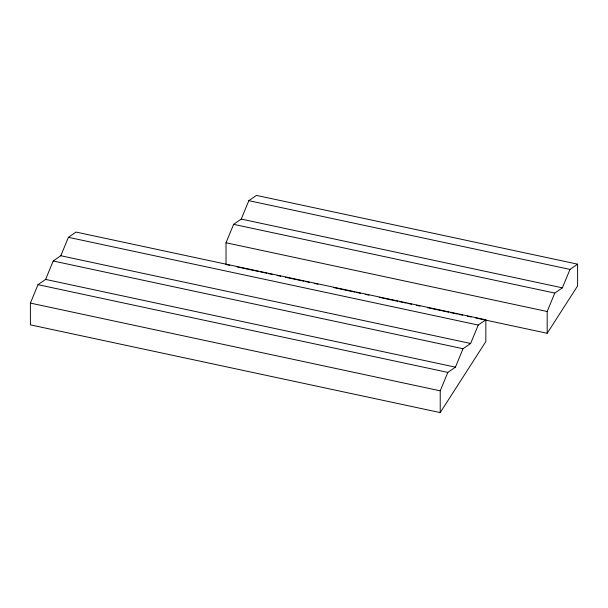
<?xml version="1.0" encoding="UTF-8"?>
<svg xmlns="http://www.w3.org/2000/svg" width="608" height="608" viewBox="0 0 608 608"><rect width="100%" height="100%" fill="white"/><g stroke="black" fill="none" stroke-linecap="round" stroke-linejoin="round"><path stroke-width="0.91" d="M30.4 303.096L38 284.673L45.608 279.414L53.208 260.992L60.808 255.74L68.415 237.318L76.015 232.066L485.838 319.793L485.838 341.567L440.222 412.596L30.4 324.862L30.4 303.096L440.222 390.822L440.222 412.596M229.733 265.324L226.024 264.526L226.024 242.759L233.624 224.337L241.224 219.078L248.832 200.663L256.432 195.404L577.6 264.161L577.6 285.927L547.192 333.283L475.714 317.984M440.222 390.822L447.83 372.4L455.43 367.148L463.03 348.726L470.638 343.474L478.238 325.052L485.838 319.793M547.192 333.283L547.192 311.509L554.792 293.086L562.392 287.835L570 269.412L577.6 264.161M248.832 200.663L570 269.412M241.224 219.078L562.392 287.835M233.624 224.337L554.792 293.086M226.024 242.759L547.192 311.509M237.158 266.912L258.506 271.48M260.368 271.882L266.866 273.273M268.721 273.668L272.43 274.466M277.073 275.454L280.79 276.252M285.426 277.248L303.992 281.223M305.847 281.618L309.563 282.408M314.207 283.404L317.916 284.202M333.693 287.576L355.049 292.152M356.904 292.547L360.612 293.337M365.256 294.333L368.972 295.131M379.179 297.312L397.746 301.287M399.6 301.69L406.098 303.08M407.953 303.476L411.669 304.266M416.313 305.262L420.022 306.06M427.447 307.648L448.795 312.216M450.657 312.618L457.155 314.009M459.01 314.404L462.718 315.195M467.362 316.19L471.078 316.988M68.415 237.318L478.238 325.052M60.808 255.74L470.638 343.474M53.208 260.992L463.03 348.726M45.608 279.414L455.43 367.148M38 284.673L447.83 372.4"/></g></svg>
